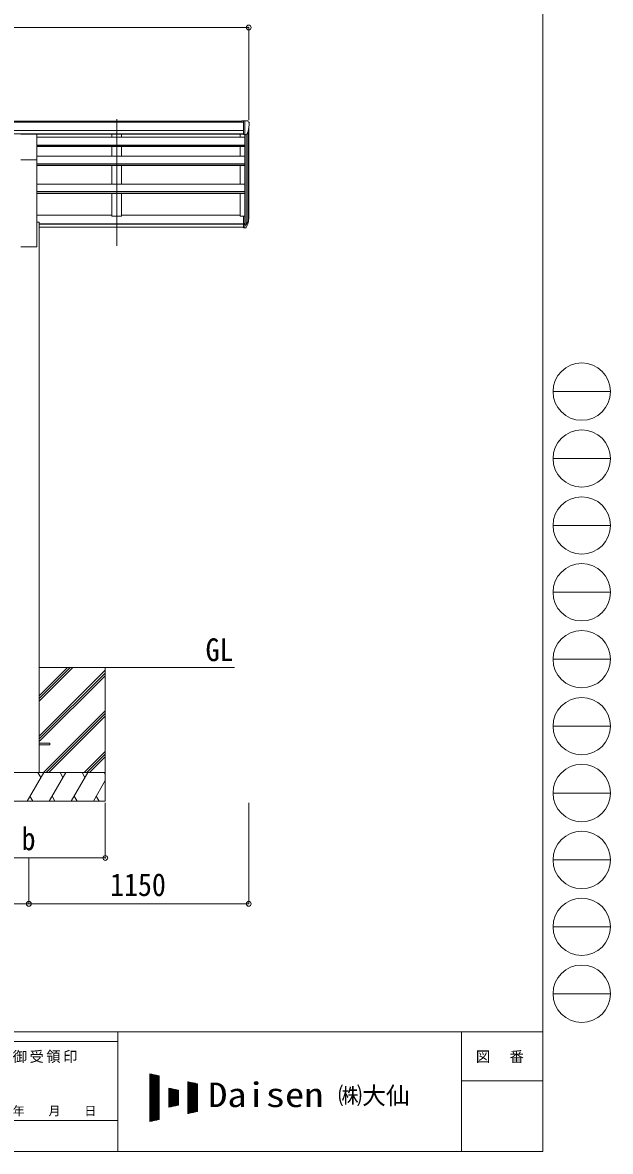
# Model space of a CAD drawing. Units: millimetres at full size, sheet at 1:25; details may follow other scales. Extents: x -6988 to 7066, y -4877 to 4823.
# Drawn here: x 3992 to 7066, y -4877 to 1029 of the extents above; entities that cross this region are included whole.
import ezdxf
from ezdxf.enums import TextEntityAlignment as Align

# ---------------------------------------------------------------- set-up
doc = ezdxf.new("R2010")
doc.units = ezdxf.units.MM
doc.header["$LTSCALE"] = 25
doc.header["$PDMODE"] = 32
doc.header["$PDSIZE"] = 25
for name, color, linetype, lineweight in [('0-0_0', 7, 'Continuous', 9), ('0-1_本体', 4, 'Continuous', 9), ('0-2_部品', 7, 'Continuous', 9), ('0-8_PARTS2', 2, 'Continuous', 9), ('0-A_寸法', 6, 'Continuous', 9), ('F-0_240', 7, 'Continuous', 9)]:
    doc.layers.add(name, color=color, linetype=linetype, lineweight=lineweight)
doc.styles.add('ＭＳ ゴシック', font='')
doc.styles.get('ＭＳ ゴシック').set_extended_font_data('MS Gothic')

msp = doc.modelspace()

# ---------------------------------------------------------------- linework, layer by layer
at = {"layer": '0-0_0'}
for p, q in [((4079.13, -2345.47), (5100.13, -2345.47)), ((4079.13, -2521.3), (4254.96, -2345.47)), ((4079.13, -2507.16), (4240.82, -2345.47)), ((4079.13, -2493.02), (4226.68, -2345.47)), ((4079.13, -2705.15), (4424.13, -2360.15)), ((4424.13, -2345.47), (4424.13, -3045.47)), ((4079.13, -2719.29), (4424.13, -2374.29)), ((4079.13, -2733.43), (4424.13, -2388.44)), ((4100.94, -2895.47), (4424.13, -2572.28)), ((4115.08, -2895.47), (4424.13, -2586.43)), ((4129.23, -2895.47), (4424.13, -2600.57)), ((4313.07, -2895.47), (4424.13, -2784.41)), ((4327.22, -2895.47), (4424.13, -2798.56)), ((4341.36, -2895.47), (4424.13, -2812.7)), ((4424.13, -2895.47), (3624.13, -2895.47)), ((4015.29, -3045.47), (4101.89, -2895.47)), ((4086.89, -2921.45), (4071.89, -2895.47)), ((4130.76, -3045.47), (4217.36, -2895.47)), ((4202.36, -2921.45), (4187.36, -2895.47)), ((4246.23, -3045.47), (4332.83, -2895.47)), ((4302.83, -2895.47), (4317.83, -2921.45)), ((4361.7, -3045.47), (4424.13, -2937.33)), ((4418.3, -2895.47), (4424.13, -2905.57)), ((3624.13, -3045.47), (4424.13, -3045.47)), ((4030.29, -3019.49), (4045.29, -3045.47)), ((4145.76, -3019.49), (4160.76, -3045.47)), ((4261.23, -3019.49), (4276.23, -3045.47)), ((4376.7, -3019.49), (4391.7, -3045.47))]:
    msp.add_line(p, q, dxfattribs=at)
at = {"layer": '0-1_本体'}
for p, q in [((-199.37, 512.95), (5137.63, 512.95)), ((-199.37, 507.59), (5147.63, 507.59)), ((5174.13, 13.8), (5174.13, 476.2)), ((-199.37, 464.08), (5147.63, 464.07)), ((-199.37, 446.41), (5147.63, 446.41)), ((5147.63, 444.09), (4066.63, 443.99)), ((5154.13, 428.17), (4066.63, 428.17)), ((4459.13, 444.03), (4459.13, 428.17)), ((4509.13, 444.03), (4509.13, 428.17)), ((5129.13, 444.09), (5129.13, 428.17)), ((5154.13, 442.57), (5154.13, 15.97)), ((5160.13, 442.05), (5160.13, -28.47)), ((5169.85, 457.4), (5169.85, -10.47)), ((4066.63, 386.48), (5154.13, 386.48)), ((4066.63, 384.79), (5154.13, 384.79)), ((4066.63, 380.38), (5154.13, 380.38)), ((4459.13, 380.38), (4459.13, 329.39)), ((4509.13, 380.38), (4509.13, 329.39)), ((5129.13, 380.38), (5129.13, 329.39)), ((4066.63, 329.39), (5154.13, 329.39)), ((4066.63, -145.47), (4066.63, 310.17)), ((4066.63, 288.74), (5154.13, 288.74)), ((4066.63, 287.05), (5154.13, 287.05)), ((4066.63, 280.33), (5154.13, 280.33)), ((4459.13, 280.33), (4459.13, 183.66)), ((4509.13, 280.33), (4509.13, 183.66)), ((5129.13, 280.33), (5129.13, 183.66)), ((4066.63, 183.66), (5154.13, 183.66)), ((5154.13, 144.19), (4066.63, 144.19)), ((5154.13, 142.51), (4066.63, 142.51)), ((5154.13, 133.47), (4066.63, 133.47)), ((4459.13, 133.47), (4459.13, 15.14)), ((4509.13, 133.47), (4509.13, 15.14)), ((5129.13, 133.47), (5129.13, 15.14)), ((4066.63, 20.35), (4459.13, 20.35)), ((4459.13, 15.14), (4509.13, 15.14)), ((4509.13, 20.35), (5129.13, 20.35)), ((5147.63, 15.14), (5129.13, 15.14)), ((4066.63, -15.47), (4079.13, -15.47)), ((4079.13, -15.47), (4079.13, -2895.46)), ((4079.13, -23.95), (5147.63, -23.95)), ((4079.13, -25.33), (5147.63, -25.33)), ((4079.13, -42.51), (5147.63, -42.51)), ((3981.63, -145.47), (4066.63, -145.47))]:
    msp.add_line(p, q, dxfattribs=at)
at = {"layer": '0-2_部品'}
for p, q in [((5147.63, 514.56), (5137.63, 514.47)), ((5137.63, 512.95), (5137.63, 514.47)), ((5147.63, 442.57), (5147.63, 514.56)), ((5166.13, 514.56), (5147.63, 514.56)), ((5154.13, 441.57), (5154.13, 514.56)), ((5166.13, 514.56), (5168.46, 514.41)), ((5169.22, 513.99), (5173.29, 508.18)), ((5176.13, 505.18), (5176.13, 504.56)), ((3981.63, 444.32), (4066.63, 444.32)), ((4066.63, 310.17), (4066.63, 444.32)), ((5147.63, 442.57), (5154.13, 442.57)), ((5154.13, 441.57), (5159.34, 441.89)), ((5161.76, 443.38), (5171.03, 459.45)), ((3981.63, 310.17), (4066.63, 310.17)), ((5147.63, 15.97), (5147.63, -45.09)), ((5147.63, 15.97), (5154.13, 15.97)), ((5154.13, 15.97), (5154.13, -45.91)), ((5147.63, -22.34), (5154.13, -22.34)), ((5147.63, -27.74), (5154.13, -27.74)), ((5147.63, -45.09), (5154.13, -45.09)), ((5154.13, -28.74), (5159.27, -28.74)), ((5154.13, -30.74), (5158.98, -30.74)), ((5154.13, -45.91), (5158.98, -45.91)), ((5160.56, -27.99), (5170.32, -9.58)), ((5171.74, -10.07), (5161.57, -29.24)), ((5169.15, -26.93), (5161.57, -44.41))]:
    msp.add_line(p, q, dxfattribs=at)
at = {"layer": '0-2_部品', "color": 4}
msp.add_line((4133.93, -2740.97), (4079.13, -2740.97), dxfattribs=at)
msp.add_lwpolyline([(4133.93, -2740.97), (4133.93, -2749.97), (4079.13, -2749.97)], dxfattribs=at)
at = {"layer": '0-2_部品'}
for centre, radius, start, end in [((5168.4, 513.41), 1, 35, 86.5), ((4974.13, 504.56), 202, 347.09739, 0), ((5173.13, 505.18), 3, 0, 87), ((5159.16, 444.88), 3, 273.5, 330), ((5040.91, 9.15), 133.22, 344.28698, 356.72013), ((5086.18, 16.38), 88.05, 342.78929, 2.77608), ((5085.47, 12.1), 89.07, 345.58812, 5.50424), ((5158.98, -27.74), 3, 270, 330), ((5158.98, -42.91), 3, 270, 330), ((5159.27, -27.24), 1.5, 270, 330)]:
    msp.add_arc(centre, radius, start, end, dxfattribs=at)
at = {"layer": '0-8_PARTS2'}
msp.add_line((4484.13, -139.27), (4484.13, 523.26), dxfattribs=at)
at = {"layer": '0-A_寸法'}
for p, q in [((-225.87, 1002.89), (5174.13, 1002.89)), ((5174.13, 1002.89), (5174.13, 518.71)), ((4424.13, -3341.86), (4424.13, -3052.89)), ((5174.13, -3581.84), (5174.13, -3052.89)), ((3624.13, -3341.86), (4424.13, -3341.86)), ((4024.13, -3581.84), (4024.13, -3341.86)), ((924.13, -3581.84), (4024.13, -3581.84)), ((4024.13, -3581.84), (5174.13, -3581.84))]:
    msp.add_line(p, q, dxfattribs=at)
for p in [(5174.13, 1002.89), (4424.13, -3341.86), (4024.13, -3581.84), (5174.13, -3581.84)]:
    msp.add_point(p, dxfattribs=at)
at = {"layer": 'F-0_240', "color": 5}
for p, q in [((6712.12, 4822.79), (6712.12, -4877.21)), ((-6987.88, -4252.21), (6712.12, -4252.21)), ((-6987.88, -4302.21), (4489.82, -4302.21)), ((4489.82, -4252.21), (4489.82, -4877.21)), ((6287.12, -4252.21), (6287.12, -4877.21)), ((6287.12, -4508.46), (6712.12, -4508.46)), ((3789.82, -4714.71), (4489.82, -4714.71)), ((-6987.88, -4877.21), (6712.12, -4877.21))]:
    msp.add_line(p, q, dxfattribs=at)
at = {"layer": 'F-0_240', "color": 4}
for p, q in [((6765.55, -902.21), (7065.55, -902.21)), ((6765.55, -1252.21), (7065.55, -1252.21)), ((6765.55, -1602.21), (7065.55, -1602.21)), ((6765.55, -1952.21), (7065.55, -1952.21)), ((6765.55, -2302.21), (7065.55, -2302.21)), ((6765.55, -2652.21), (7065.55, -2652.21)), ((6765.55, -3002.21), (7065.55, -3002.21)), ((6765.55, -3352.21), (7065.55, -3352.21)), ((6765.55, -3702.21), (7065.55, -3702.21)), ((6765.55, -4052.21), (7065.55, -4052.21))]:
    msp.add_line(p, q, dxfattribs=at)
at = {"layer": 'F-0_240'}
for p, q in [((4656.46, -4471.05), (4706.46, -4481.46)), ((4656.46, -4471.05), (4656.46, -4721.05)), ((4656.46, -4473.4), (4667.75, -4473.4)), ((4656.46, -4475.9), (4679.75, -4475.9)), ((4656.46, -4478.4), (4691.75, -4478.4)), ((4656.46, -4480.9), (4703.75, -4480.9)), ((4656.46, -4483.4), (4706.46, -4483.4)), ((4656.46, -4485.9), (4706.46, -4485.9)), ((4657.94, -4720.74), (4657.94, -4471.36)), ((4660.44, -4720.22), (4660.44, -4471.88)), ((4662.94, -4719.7), (4662.94, -4472.4)), ((4665.44, -4719.18), (4665.44, -4472.92)), ((4667.94, -4718.66), (4667.94, -4473.44)), ((4670.44, -4718.13), (4670.44, -4473.96)), ((4672.94, -4717.61), (4672.94, -4474.48)), ((4675.44, -4717.09), (4675.44, -4475)), ((4677.94, -4716.57), (4677.94, -4475.52)), ((4680.44, -4716.05), (4680.44, -4476.04)), ((4682.94, -4715.53), (4682.94, -4476.56)), ((4685.44, -4715.01), (4685.44, -4477.08)), ((4687.94, -4714.49), (4687.94, -4477.61)), ((4690.44, -4713.97), (4690.44, -4478.13)), ((4692.94, -4713.45), (4692.94, -4478.65)), ((4695.44, -4712.93), (4695.44, -4479.17)), ((4697.94, -4712.41), (4697.94, -4479.69)), ((4700.44, -4711.88), (4700.44, -4480.21)), ((4702.94, -4711.36), (4702.94, -4480.73)), ((4705.44, -4710.84), (4705.44, -4481.25)), ((4706.46, -4481.46), (4706.46, -4710.63)), ((4656.46, -4488.4), (4706.46, -4488.4)), ((4656.46, -4490.9), (4706.46, -4490.9)), ((4656.46, -4493.4), (4706.46, -4493.4)), ((4656.46, -4495.9), (4706.46, -4495.9)), ((4656.46, -4498.4), (4706.46, -4498.4)), ((4656.46, -4500.9), (4706.46, -4500.9)), ((4656.46, -4503.4), (4706.46, -4503.4)), ((4656.46, -4505.9), (4706.46, -4505.9)), ((4656.46, -4508.4), (4706.46, -4508.4)), ((4656.46, -4510.9), (4706.46, -4510.9)), ((4656.46, -4513.4), (4706.46, -4513.4)), ((4656.46, -4515.9), (4706.46, -4515.9)), ((4656.46, -4518.4), (4706.46, -4518.4)), ((4656.46, -4520.9), (4706.46, -4520.9)), ((4656.46, -4523.4), (4706.46, -4523.4)), ((4656.46, -4525.9), (4706.46, -4525.9)), ((4656.46, -4528.4), (4706.46, -4528.4)), ((4656.46, -4530.9), (4706.46, -4530.9)), ((4656.46, -4533.4), (4706.46, -4533.4)), ((4656.46, -4535.9), (4706.46, -4535.9)), ((4656.46, -4538.4), (4706.46, -4538.4)), ((4656.46, -4540.9), (4706.46, -4540.9)), ((4656.46, -4543.4), (4706.46, -4543.4)), ((4656.46, -4545.9), (4706.46, -4545.9)), ((4756.46, -4546.05), (4806.46, -4556.46)), ((4756.46, -4546.05), (4756.46, -4646.05)), ((4757.94, -4645.74), (4757.94, -4546.36)), ((4760.44, -4645.22), (4760.44, -4546.88)), ((4762.94, -4644.7), (4762.94, -4547.4)), ((4856.46, -4512.71), (4906.46, -4523.13)), ((4856.46, -4512.71), (4856.46, -4679.38)), ((4856.46, -4513.4), (4859.75, -4513.4)), ((4856.46, -4515.9), (4871.75, -4515.9)), ((4856.46, -4518.4), (4883.75, -4518.4)), ((4856.46, -4520.9), (4895.75, -4520.9)), ((4856.46, -4523.4), (4906.46, -4523.4)), ((4856.46, -4525.9), (4906.46, -4525.9)), ((4856.46, -4528.4), (4906.46, -4528.4)), ((4856.46, -4530.9), (4906.46, -4530.9)), ((4856.46, -4533.4), (4906.46, -4533.4)), ((4856.46, -4535.9), (4906.46, -4535.9)), ((4856.46, -4538.4), (4906.46, -4538.4)), ((4856.46, -4540.9), (4906.46, -4540.9)), ((4856.46, -4543.4), (4906.46, -4543.4)), ((4856.46, -4545.9), (4906.46, -4545.9)), ((4857.94, -4679.07), (4857.94, -4513.02)), ((4860.44, -4678.55), (4860.44, -4513.54)), ((4862.94, -4678.03), (4862.94, -4514.06)), ((4865.44, -4677.51), (4865.44, -4514.58)), ((4867.94, -4676.99), (4867.94, -4515.11)), ((4870.44, -4676.47), (4870.44, -4515.63)), ((4872.94, -4675.95), (4872.94, -4516.15)), ((4875.44, -4675.43), (4875.44, -4516.67)), ((4877.94, -4674.91), (4877.94, -4517.19)), ((4880.44, -4674.38), (4880.44, -4517.71)), ((4882.94, -4673.86), (4882.94, -4518.23)), ((4885.44, -4673.34), (4885.44, -4518.75)), ((4887.94, -4672.82), (4887.94, -4519.27)), ((4890.44, -4672.3), (4890.44, -4519.79)), ((4892.94, -4671.78), (4892.94, -4520.31)), ((4895.44, -4671.26), (4895.44, -4520.83)), ((4897.94, -4670.74), (4897.94, -4521.36)), ((4900.44, -4670.22), (4900.44, -4521.88)), ((4902.94, -4669.7), (4902.94, -4522.4)), ((4905.44, -4669.18), (4905.44, -4522.92)), ((4906.46, -4523.13), (4906.46, -4668.96)), ((4656.46, -4548.4), (4706.46, -4548.4)), ((4656.46, -4550.9), (4706.46, -4550.9)), ((4656.46, -4553.4), (4706.46, -4553.4)), ((4656.46, -4555.9), (4706.46, -4555.9)), ((4656.46, -4558.4), (4706.46, -4558.4)), ((4656.46, -4560.9), (4706.46, -4560.9)), ((4656.46, -4563.4), (4706.46, -4563.4)), ((4656.46, -4565.9), (4706.46, -4565.9)), ((4656.46, -4568.4), (4706.46, -4568.4)), ((4656.46, -4570.9), (4706.46, -4570.9)), ((4656.46, -4573.4), (4706.46, -4573.4)), ((4656.46, -4575.9), (4706.46, -4575.9)), ((4656.46, -4578.4), (4706.46, -4578.4)), ((4656.46, -4580.9), (4706.46, -4580.9)), ((4656.46, -4583.4), (4706.46, -4583.4)), ((4656.46, -4585.9), (4706.46, -4585.9)), ((4656.46, -4588.4), (4706.46, -4588.4)), ((4656.46, -4590.9), (4706.46, -4590.9)), ((4656.46, -4593.4), (4706.46, -4593.4)), ((4656.46, -4595.9), (4706.46, -4595.9)), ((4656.46, -4598.4), (4706.46, -4598.4)), ((4656.46, -4600.9), (4706.46, -4600.9)), ((4656.46, -4603.4), (4706.46, -4603.4)), ((4656.46, -4605.9), (4706.46, -4605.9)), ((4756.46, -4548.4), (4767.75, -4548.4)), ((4756.46, -4550.9), (4779.75, -4550.9)), ((4756.46, -4553.4), (4791.75, -4553.4)), ((4756.46, -4555.9), (4803.75, -4555.9)), ((4756.46, -4558.4), (4806.46, -4558.4)), ((4756.46, -4560.9), (4806.46, -4560.9)), ((4756.46, -4563.4), (4806.46, -4563.4)), ((4756.46, -4565.9), (4806.46, -4565.9)), ((4756.46, -4568.4), (4806.46, -4568.4)), ((4756.46, -4570.9), (4806.46, -4570.9)), ((4756.46, -4573.4), (4806.46, -4573.4)), ((4756.46, -4575.9), (4806.46, -4575.9)), ((4756.46, -4578.4), (4806.46, -4578.4)), ((4756.46, -4580.9), (4806.46, -4580.9)), ((4756.46, -4583.4), (4806.46, -4583.4)), ((4756.46, -4585.9), (4806.46, -4585.9)), ((4756.46, -4588.4), (4806.46, -4588.4)), ((4756.46, -4590.9), (4806.46, -4590.9)), ((4756.46, -4593.4), (4806.46, -4593.4)), ((4756.46, -4595.9), (4806.46, -4595.9)), ((4756.46, -4598.4), (4806.46, -4598.4)), ((4756.46, -4600.9), (4806.46, -4600.9)), ((4756.46, -4603.4), (4806.46, -4603.4)), ((4756.46, -4605.9), (4806.46, -4605.9)), ((4765.44, -4644.18), (4765.44, -4547.92)), ((4767.94, -4643.66), (4767.94, -4548.44)), ((4770.44, -4643.13), (4770.44, -4548.96)), ((4772.94, -4642.61), (4772.94, -4549.48)), ((4775.44, -4642.09), (4775.44, -4550)), ((4777.94, -4641.57), (4777.94, -4550.52)), ((4780.44, -4641.05), (4780.44, -4551.04)), ((4782.94, -4640.53), (4782.94, -4551.56)), ((4785.44, -4640.01), (4785.44, -4552.08)), ((4787.94, -4639.49), (4787.94, -4552.61)), ((4790.44, -4638.97), (4790.44, -4553.13)), ((4792.94, -4638.45), (4792.94, -4553.65)), ((4795.44, -4637.93), (4795.44, -4554.17)), ((4797.94, -4637.41), (4797.94, -4554.69)), ((4800.44, -4636.88), (4800.44, -4555.21)), ((4802.94, -4636.36), (4802.94, -4555.73)), ((4805.44, -4635.84), (4805.44, -4556.25)), ((4806.46, -4556.46), (4806.46, -4635.63)), ((4856.46, -4548.4), (4906.46, -4548.4)), ((4856.46, -4550.9), (4906.46, -4550.9)), ((4856.46, -4553.4), (4906.46, -4553.4)), ((4856.46, -4555.9), (4906.46, -4555.9)), ((4856.46, -4558.4), (4906.46, -4558.4)), ((4856.46, -4560.9), (4906.46, -4560.9)), ((4856.46, -4563.4), (4906.46, -4563.4)), ((4856.46, -4565.9), (4906.46, -4565.9)), ((4856.46, -4568.4), (4906.46, -4568.4)), ((4856.46, -4570.9), (4906.46, -4570.9)), ((4856.46, -4573.4), (4906.46, -4573.4)), ((4856.46, -4575.9), (4906.46, -4575.9)), ((4856.46, -4578.4), (4906.46, -4578.4)), ((4856.46, -4580.9), (4906.46, -4580.9)), ((4856.46, -4583.4), (4906.46, -4583.4)), ((4856.46, -4585.9), (4906.46, -4585.9)), ((4856.46, -4588.4), (4906.46, -4588.4)), ((4856.46, -4590.9), (4906.46, -4590.9)), ((4856.46, -4593.4), (4906.46, -4593.4)), ((4856.46, -4595.9), (4906.46, -4595.9)), ((4856.46, -4598.4), (4906.46, -4598.4)), ((4856.46, -4600.9), (4906.46, -4600.9)), ((4856.46, -4603.4), (4906.46, -4603.4)), ((4856.46, -4605.9), (4906.46, -4605.9)), ((4656.46, -4608.4), (4706.46, -4608.4)), ((4656.46, -4610.9), (4706.46, -4610.9)), ((4656.46, -4613.4), (4706.46, -4613.4)), ((4656.46, -4615.9), (4706.46, -4615.9)), ((4656.46, -4618.4), (4706.46, -4618.4)), ((4656.46, -4620.9), (4706.46, -4620.9)), ((4656.46, -4623.4), (4706.46, -4623.4)), ((4656.46, -4625.9), (4706.46, -4625.9)), ((4656.46, -4628.4), (4706.46, -4628.4)), ((4656.46, -4630.9), (4706.46, -4630.9)), ((4656.46, -4633.4), (4706.46, -4633.4)), ((4656.46, -4635.9), (4706.46, -4635.9)), ((4656.46, -4638.4), (4706.46, -4638.4)), ((4656.46, -4640.9), (4706.46, -4640.9)), ((4656.46, -4643.4), (4706.46, -4643.4)), ((4656.46, -4645.9), (4706.46, -4645.9)), ((4656.46, -4648.4), (4706.46, -4648.4)), ((4656.46, -4650.9), (4706.46, -4650.9)), ((4656.46, -4653.4), (4706.46, -4653.4)), ((4656.46, -4655.9), (4706.46, -4655.9)), ((4656.46, -4658.4), (4706.46, -4658.4)), ((4656.46, -4660.9), (4706.46, -4660.9)), ((4656.46, -4663.4), (4706.46, -4663.4)), ((4756.46, -4608.4), (4806.46, -4608.4)), ((4756.46, -4610.9), (4806.46, -4610.9)), ((4756.46, -4613.4), (4806.46, -4613.4)), ((4756.46, -4615.9), (4806.46, -4615.9)), ((4756.46, -4618.4), (4806.46, -4618.4)), ((4756.46, -4620.9), (4806.46, -4620.9)), ((4756.46, -4623.4), (4806.46, -4623.4)), ((4756.46, -4625.9), (4806.46, -4625.9)), ((4756.46, -4628.4), (4806.46, -4628.4)), ((4756.46, -4630.9), (4806.46, -4630.9)), ((4756.46, -4633.4), (4806.46, -4633.4)), ((4756.46, -4646.05), (4806.46, -4635.63)), ((4756.46, -4635.9), (4805.17, -4635.9)), ((4756.46, -4638.4), (4793.17, -4638.4)), ((4756.46, -4640.9), (4781.17, -4640.9)), ((4756.46, -4643.4), (4769.17, -4643.4)), ((4756.46, -4645.9), (4757.17, -4645.9)), ((4856.46, -4608.4), (4906.46, -4608.4)), ((4856.46, -4610.9), (4906.46, -4610.9)), ((4856.46, -4613.4), (4906.46, -4613.4)), ((4856.46, -4615.9), (4906.46, -4615.9)), ((4856.46, -4618.4), (4906.46, -4618.4)), ((4856.46, -4620.9), (4906.46, -4620.9)), ((4856.46, -4623.4), (4906.46, -4623.4)), ((4856.46, -4625.9), (4906.46, -4625.9)), ((4856.46, -4628.4), (4906.46, -4628.4)), ((4856.46, -4630.9), (4906.46, -4630.9)), ((4856.46, -4633.4), (4906.46, -4633.4)), ((4856.46, -4635.9), (4906.46, -4635.9)), ((4856.46, -4638.4), (4906.46, -4638.4)), ((4856.46, -4640.9), (4906.46, -4640.9)), ((4856.46, -4643.4), (4906.46, -4643.4)), ((4856.46, -4645.9), (4906.46, -4645.9)), ((4856.46, -4648.4), (4906.46, -4648.4)), ((4856.46, -4650.9), (4906.46, -4650.9)), ((4856.46, -4653.4), (4906.46, -4653.4)), ((4856.46, -4655.9), (4906.46, -4655.9)), ((4856.46, -4658.4), (4906.46, -4658.4)), ((4856.46, -4660.9), (4906.46, -4660.9)), ((4856.46, -4663.4), (4906.46, -4663.4)), ((4656.46, -4665.9), (4706.46, -4665.9)), ((4656.46, -4668.4), (4706.46, -4668.4)), ((4656.46, -4670.9), (4706.46, -4670.9)), ((4656.46, -4673.4), (4706.46, -4673.4)), ((4656.46, -4675.9), (4706.46, -4675.9)), ((4656.46, -4678.4), (4706.46, -4678.4)), ((4656.46, -4680.9), (4706.46, -4680.9)), ((4656.46, -4683.4), (4706.46, -4683.4)), ((4656.46, -4685.9), (4706.46, -4685.9)), ((4656.46, -4688.4), (4706.46, -4688.4)), ((4656.46, -4690.9), (4706.46, -4690.9)), ((4656.46, -4693.4), (4706.46, -4693.4)), ((4656.46, -4695.9), (4706.46, -4695.9)), ((4656.46, -4698.4), (4706.46, -4698.4)), ((4656.46, -4700.9), (4706.46, -4700.9)), ((4656.46, -4703.4), (4706.46, -4703.4)), ((4656.46, -4705.9), (4706.46, -4705.9)), ((4656.46, -4708.4), (4706.46, -4708.4)), ((4706.46, -4710.63), (4656.46, -4721.05)), ((4656.46, -4710.9), (4705.17, -4710.9)), ((4656.46, -4713.4), (4693.17, -4713.4)), ((4656.46, -4715.9), (4681.17, -4715.9)), ((4656.46, -4718.4), (4669.17, -4718.4)), ((4656.46, -4720.9), (4657.17, -4720.9)), ((4856.46, -4665.9), (4906.46, -4665.9)), ((4856.46, -4668.4), (4906.46, -4668.4)), ((4906.46, -4668.96), (4856.46, -4679.38)), ((4856.46, -4670.9), (4897.17, -4670.9)), ((4856.46, -4673.4), (4885.17, -4673.4)), ((4856.46, -4675.9), (4873.17, -4675.9)), ((4856.46, -4678.4), (4861.17, -4678.4))]:
    msp.add_line(p, q, dxfattribs=at)
at = {"layer": 'F-0_240', "color": 4}
for centre in [(6915.55, -902.21), (6915.55, -1252.21), (6915.55, -1602.21), (6915.55, -1952.21), (6915.55, -2302.21), (6915.55, -2652.21), (6915.55, -3002.21), (6915.55, -3352.21), (6915.55, -3702.21), (6915.55, -4052.21)]:
    msp.add_circle(centre, 150, dxfattribs=at)

# ---------------------------------------------------------------- texts
at = {"layer": '0-0_0', "style": 'ＭＳ ゴシック', "width": 0.9}
msp.add_text('GL', height=119.1, dxfattribs=at).set_placement((4948.59, -2347.91), align=Align.BOTTOM_LEFT)
at = {"layer": '0-A_寸法', "color": 7, "style": 'ＭＳ ゴシック', "width": 0.9}
for s, p in [('b', (3986.63, -3336.86)), ('1150', (4449.13, -3576.84))]:
    msp.add_text(s, height=119.1, dxfattribs=at).set_placement(p, align=Align.BOTTOM_LEFT)
at = {"layer": 'F-0_240', "style": 'ＭＳ ゴシック', "width": 1.15}
msp.add_text('Daisen', height=128.3, dxfattribs=at).set_placement((4962.18, -4683.55), align=Align.BOTTOM_LEFT)
at = {"layer": 'F-0_240', "style": 'ＭＳ ゴシック'}
for s, height, p in [('㈱大仙\u3000', 91.64, (5641.68, -4658.55)), ('年\u3000\u3000月\u3000\u3000日', 45.82, (3939.83, -4702.21))]:
    msp.add_text(s, height=height, dxfattribs=at).set_placement(p, align=Align.BOTTOM_LEFT)
at = {"layer": 'F-0_240', "char_height": 54.99, "attachment_point": 7, "style": 'ＭＳ ゴシック'}
for s, insert in [('\\T1.17;御受領印', (3939.82, -4414.71)), ('\\T1.17;図\u3000番', (6362.12, -4414.71))]:
    msp.add_mtext(s, dxfattribs=dict(at, insert=insert))

doc.saveas('drawing.dxf')
